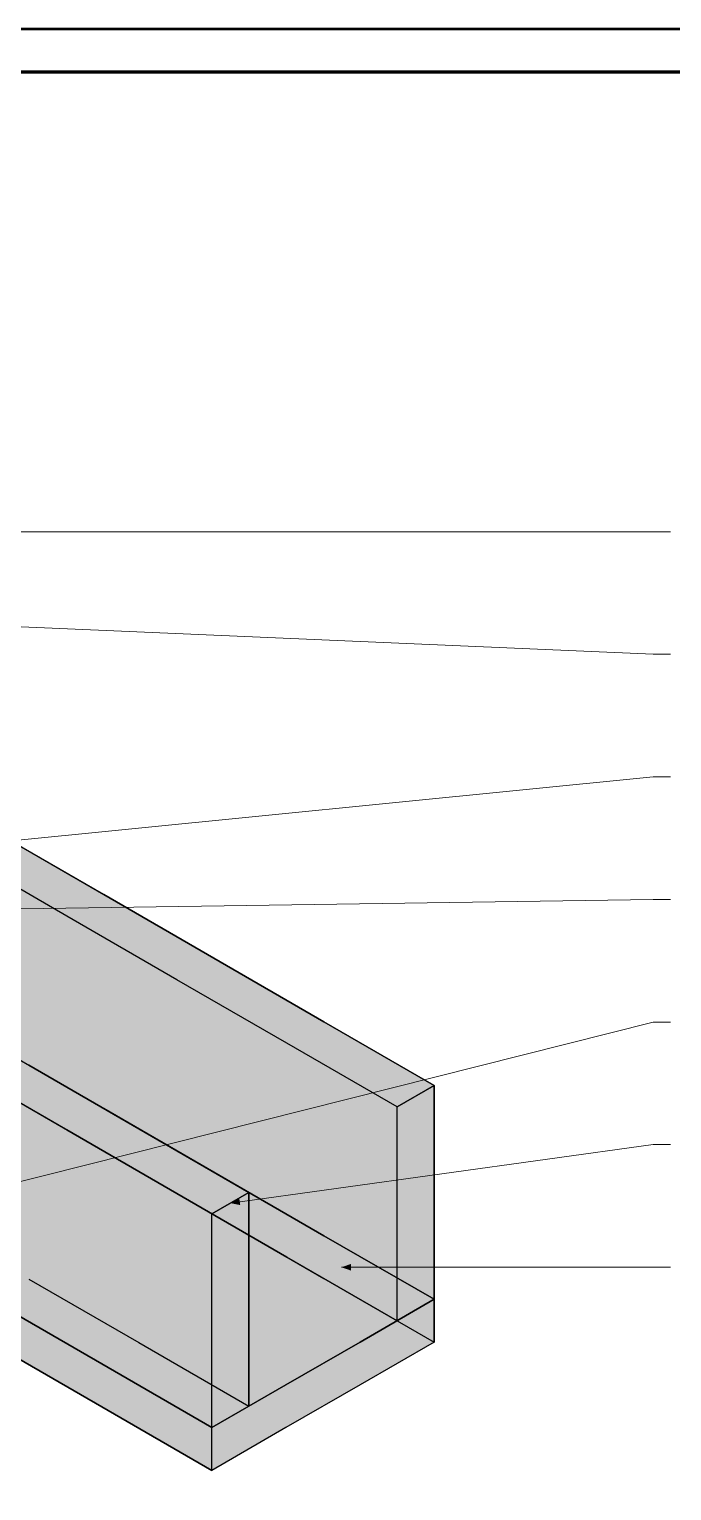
# Model space of a CAD drawing. Header units: metres. Extents: x 0 to 14.2, y 0 to 5.9.
# Drawn here: x 4.1 to 5.603, y 2.522 to 5.94 of the extents above; entities that cross this region are included whole.
import ezdxf

# ---------------------------------------------------------------- set-up
doc = ezdxf.new("R2010")
doc.units = ezdxf.units.M
doc.header["$LTSCALE"] = 0.25
doc.layers.add('ISO-ARISTAS', color=8, linetype='CONTINUOUS')
doc.layers.add('ISO-CONCRETO-SUP', color=254, linetype='CONTINUOUS', true_color=0xe8e8e8)
doc.layers.add('LLAMADAS', color=30, linetype='CONTINUOUS', lineweight=18)
doc.layers.add('MARCO', color=7, linetype='CONTINUOUS', lineweight=50)

msp = doc.modelspace()

# ---------------------------------------------------------------- linework, layer by layer
at = {"layer": 'ISO-ARISTAS', "color": 250}
for p, q in [((4.2742, 3.9163), (4.0165, 4.065)), ((4.0165, 4.065), (4.2742, 3.9163)), ((4.1876, 3.8663), (3.9299, 4.015)), ((4.1876, 3.8663), (3.9299, 4.015)), ((4.5318, 3.7675), (4.2742, 3.9163)), ((4.2742, 3.9163), (4.5318, 3.7675)), ((4.4452, 3.7175), (4.1876, 3.8663)), ((4.4452, 3.7175), (4.1876, 3.8663)), ((4.7895, 3.6188), (4.5318, 3.7675)), ((4.5318, 3.7675), (4.7895, 3.6188)), ((4.7029, 3.5688), (4.4452, 3.7175)), ((4.7029, 3.5688), (4.4452, 3.7175)), ((5.0471, 3.47), (4.7895, 3.6188)), ((4.7895, 3.6188), (5.0471, 3.47)), ((4.2742, 3.4163), (4.0165, 3.565)), ((4.0165, 3.565), (4.2742, 3.4163)), ((4.0165, 3.565), (4.2742, 3.4163)), ((4.0165, 3.565), (4.2742, 3.4163)), ((4.9605, 3.42), (4.7029, 3.5688)), ((4.9605, 3.42), (4.7029, 3.5688)), ((4.1876, 3.3663), (3.9299, 3.515)), ((3.9299, 3.515), (4.1876, 3.3663)), ((4.3565, 3.3688), (4.0988, 3.5175)), ((4.0988, 3.5175), (4.3565, 3.3688)), ((4.2699, 3.3188), (4.0122, 3.4675)), ((4.2699, 3.3188), (4.0122, 3.4675)), ((4.0165, 3.465), (4.2742, 3.3163)), ((4.0165, 3.465), (4.2742, 3.3163)), ((5.0471, 3.47), (4.9605, 3.42)), ((4.9605, 3.42), (5.0471, 3.47)), ((5.0471, 3.22), (5.0471, 3.47)), ((5.0471, 3.47), (5.0471, 3.22)), ((4.9605, 3.17), (4.9605, 3.42)), ((4.9605, 3.17), (4.9605, 3.42)), ((4.5318, 3.2675), (4.2742, 3.4163)), ((4.2742, 3.4163), (4.5318, 3.2675)), ((4.2742, 3.4163), (4.5318, 3.2675)), ((4.2742, 3.4163), (4.5318, 3.2675)), ((4.4452, 3.2175), (4.1876, 3.3663)), ((4.1876, 3.3663), (4.4452, 3.2175)), ((4.6141, 3.22), (4.3565, 3.3688)), ((4.3565, 3.3688), (4.6141, 3.22)), ((4.5275, 3.17), (4.2699, 3.3188)), ((4.5275, 3.17), (4.2699, 3.3188)), ((4.2742, 3.3163), (4.5318, 3.1675)), ((4.2742, 3.3163), (4.5318, 3.1675)), ((4.7895, 3.1188), (4.5318, 3.2675)), ((4.5318, 3.2675), (4.7895, 3.1188)), ((4.5318, 3.2675), (4.7895, 3.1188)), ((4.5318, 3.2675), (4.7895, 3.1188)), ((4.7029, 3.0688), (4.4452, 3.2175)), ((4.4452, 3.2175), (4.7029, 3.0688)), ((4.6141, 3.22), (4.5275, 3.17)), ((4.5275, 3.17), (4.6141, 3.22)), ((4.6141, 2.97), (4.6141, 3.22)), ((4.6141, 3.22), (4.6141, 2.97)), ((5.0471, 2.97), (5.0471, 3.22)), ((5.0471, 3.22), (5.0471, 2.97)), ((4.5275, 2.92), (4.5275, 3.17)), ((4.5275, 2.92), (4.5275, 3.17)), ((4.5318, 3.1675), (4.7895, 3.0188)), ((4.5318, 3.1675), (4.7895, 3.0188)), ((4.9605, 2.92), (4.9605, 3.17)), ((4.9605, 2.92), (4.9605, 3.17)), ((5.0471, 2.97), (4.7895, 3.1188)), ((4.7895, 3.1188), (5.0471, 2.97)), ((4.7895, 3.1188), (5.0471, 2.97)), ((4.7895, 3.1188), (5.0471, 2.97)), ((4.9605, 2.92), (4.7029, 3.0688)), ((4.7029, 3.0688), (4.9605, 2.92)), ((4.0988, 3.0175), (4.3565, 2.8688)), ((4.0988, 3.0175), (4.3565, 2.8688)), ((4.7895, 3.0188), (5.0471, 2.87)), ((4.7895, 3.0188), (5.0471, 2.87)), ((4.2699, 2.8188), (4.0122, 2.9675)), ((4.2699, 2.8188), (4.0122, 2.9675)), ((4.2699, 2.8188), (4.0122, 2.9675)), ((4.0122, 2.9675), (4.2699, 2.8188)), ((4.6141, 2.72), (4.6141, 2.97)), ((4.6141, 2.97), (4.6141, 2.72)), ((5.0471, 2.97), (4.8739, 2.87)), ((4.8739, 2.87), (5.0471, 2.97)), ((5.0471, 2.97), (4.9605, 2.92)), ((5.0471, 2.97), (4.9605, 2.92)), ((5.0471, 2.87), (5.0471, 2.97)), ((5.0471, 2.97), (5.0471, 2.87)), ((4.5275, 2.67), (4.5275, 2.92)), ((4.5275, 2.67), (4.5275, 2.92)), ((4.2699, 2.7188), (4.0122, 2.8675)), ((4.0122, 2.8675), (4.2699, 2.7188)), ((4.3565, 2.8688), (4.6141, 2.72)), ((4.3565, 2.8688), (4.6141, 2.72)), ((4.8739, 2.87), (4.7007, 2.77)), ((4.7007, 2.77), (4.8739, 2.87)), ((5.0471, 2.87), (4.8739, 2.77)), ((5.0471, 2.87), (4.8739, 2.77)), ((4.5275, 2.67), (4.2699, 2.8188)), ((4.5275, 2.67), (4.2699, 2.8188)), ((4.5275, 2.67), (4.2699, 2.8188)), ((4.2699, 2.8188), (4.5275, 2.67)), ((4.7007, 2.77), (4.5275, 2.67)), ((4.5275, 2.67), (4.7007, 2.77)), ((4.8739, 2.77), (4.7007, 2.67)), ((4.8739, 2.77), (4.7007, 2.67)), ((4.5275, 2.57), (4.2699, 2.7188)), ((4.2699, 2.7188), (4.5275, 2.57)), ((4.6141, 2.72), (4.5275, 2.67)), ((4.6141, 2.72), (4.5275, 2.67)), ((4.7007, 2.67), (4.5275, 2.57)), ((4.5275, 2.57), (4.5275, 2.67)), ((4.7007, 2.67), (4.5275, 2.57)), ((4.5275, 2.57), (4.5275, 2.67))]:
    msp.add_line(p, q, dxfattribs=at)
at = {"layer": 'ISO-CONCRETO-SUP', "true_color": 0xc0c0ba}
for points in [[(4.0165, 4.065), (4.2742, 3.9163), (3.9299, 4.015), (4.1876, 3.8663)], [(4.2742, 3.9163), (4.5318, 3.7675), (4.1876, 3.8663), (4.4452, 3.7175)], [(4.5318, 3.7675), (4.7895, 3.6188), (4.4452, 3.7175), (4.7029, 3.5688)], [(4.7895, 3.6188), (5.0471, 3.47), (4.7029, 3.5688), (4.9605, 3.42)], [(4.0165, 3.565), (4.2742, 3.4163), (3.8433, 3.465), (4.101, 3.3163)], [(4.0165, 3.565), (4.2742, 3.4163), (3.9299, 3.515), (4.1876, 3.3663)], [(4.0988, 3.5175), (4.3565, 3.3688), (4.0122, 3.4675), (4.2699, 3.3188)], [(3.8433, 3.465), (4.101, 3.3163), (3.6701, 3.365), (3.9278, 3.2163)], [(4.0165, 3.465), (4.2742, 3.3163), (3.8433, 3.365), (4.101, 3.2163)], [(4.2742, 3.4163), (4.5318, 3.2675), (4.101, 3.3163), (4.3586, 3.1675)], [(4.2742, 3.4163), (4.5318, 3.2675), (4.1876, 3.3663), (4.4452, 3.2175)], [(3.8433, 3.365), (4.101, 3.2163), (3.6701, 3.265), (3.9278, 3.1163)], [(4.3565, 3.3688), (4.6141, 3.22), (4.2699, 3.3188), (4.5275, 3.17)], [(4.101, 3.3163), (4.3586, 3.1675), (3.9278, 3.2163), (4.1854, 3.0675)], [(4.2742, 3.3163), (4.5318, 3.1675), (4.101, 3.2163), (4.3586, 3.0675)], [(4.5318, 3.2675), (4.7895, 3.1188), (4.3586, 3.1675), (4.6163, 3.0188)], [(4.5318, 3.2675), (4.7895, 3.1188), (4.4452, 3.2175), (4.7029, 3.0688)], [(3.9278, 3.2163), (4.1854, 3.0675), (3.7546, 3.1163), (4.0122, 2.9675)], [(4.101, 3.2163), (4.3586, 3.0675), (3.9278, 3.1163), (4.1854, 2.9675)], [(4.3586, 3.1675), (4.6163, 3.0188), (4.1854, 3.0675), (4.4431, 2.9188)], [(4.5318, 3.1675), (4.7895, 3.0188), (4.3586, 3.0675), (4.6163, 2.9188)], [(3.9278, 3.1163), (4.1854, 2.9675), (3.7546, 3.0163), (4.0122, 2.8675)], [(4.7895, 3.1188), (5.0471, 2.97), (4.6163, 3.0188), (4.8739, 2.87)], [(4.7895, 3.1188), (5.0471, 2.97), (4.7029, 3.0688), (4.9605, 2.92)], [(4.1854, 3.0675), (4.4431, 2.9188), (4.0122, 2.9675), (4.2699, 2.8188)], [(4.3586, 3.0675), (4.6163, 2.9188), (4.1854, 2.9675), (4.4431, 2.8188)], [(4.0988, 3.0175), (4.3565, 2.8688), (4.0122, 2.9675), (4.2699, 2.8188)], [(4.6163, 3.0188), (4.8739, 2.87), (4.4431, 2.9188), (4.7007, 2.77)], [(4.7895, 3.0188), (5.0471, 2.87), (4.6163, 2.9188), (4.8739, 2.77)], [(4.1854, 2.9675), (4.4431, 2.8188), (4.0122, 2.8675), (4.2699, 2.7188)], [(4.4431, 2.9188), (4.7007, 2.77), (4.2699, 2.8188), (4.5275, 2.67)], [(4.6163, 2.9188), (4.8739, 2.77), (4.4431, 2.8188), (4.7007, 2.67)], [(4.3565, 2.8688), (4.6141, 2.72), (4.2699, 2.8188), (4.5275, 2.67)], [(4.4431, 2.8188), (4.7007, 2.67), (4.2699, 2.7188), (4.5275, 2.57)]]:
    msp.add_solid(points, dxfattribs=at)
at = {"layer": 'ISO-CONCRETO-SUP', "true_color": 0xadada8}
for points in [[(4.0165, 3.815), (4.2742, 3.6663), (4.0165, 4.065), (4.2742, 3.9163)], [(3.9299, 3.765), (4.1876, 3.6163), (3.9299, 4.015), (4.1876, 3.8663)], [(4.2742, 3.6663), (4.5318, 3.5175), (4.2742, 3.9163), (4.5318, 3.7675)], [(4.1876, 3.6163), (4.4452, 3.4675), (4.1876, 3.8663), (4.4452, 3.7175)], [(4.0165, 3.565), (4.2742, 3.4163), (4.0165, 3.815), (4.2742, 3.6663)], [(3.9299, 3.515), (4.1876, 3.3663), (3.9299, 3.765), (4.1876, 3.6163)], [(4.5318, 3.5175), (4.7895, 3.3688), (4.5318, 3.7675), (4.7895, 3.6188)], [(4.4452, 3.4675), (4.7029, 3.3188), (4.4452, 3.7175), (4.7029, 3.5688)], [(4.2742, 3.4163), (4.5318, 3.2675), (4.2742, 3.6663), (4.5318, 3.5175)], [(4.1876, 3.3663), (4.4452, 3.2175), (4.1876, 3.6163), (4.4452, 3.4675)], [(4.7895, 3.3688), (5.0471, 3.22), (4.7895, 3.6188), (5.0471, 3.47)], [(4.0165, 3.465), (4.2742, 3.3163), (4.0165, 3.565), (4.2742, 3.4163)], [(4.7029, 3.3188), (4.9605, 3.17), (4.7029, 3.5688), (4.9605, 3.42)], [(4.0988, 3.2675), (4.3565, 3.1188), (4.0988, 3.5175), (4.3565, 3.3688)], [(4.5318, 3.2675), (4.7895, 3.1188), (4.5318, 3.5175), (4.7895, 3.3688)], [(4.0122, 3.2175), (4.2699, 3.0688), (4.0122, 3.4675), (4.2699, 3.3188)], [(4.4452, 3.2175), (4.7029, 3.0688), (4.4452, 3.4675), (4.7029, 3.3188)], [(4.2742, 3.3163), (4.5318, 3.1675), (4.2742, 3.4163), (4.5318, 3.2675)], [(4.3565, 3.1188), (4.6141, 2.97), (4.3565, 3.3688), (4.6141, 3.22)], [(4.7895, 3.1188), (5.0471, 2.97), (4.7895, 3.3688), (5.0471, 3.22)], [(4.2699, 3.0688), (4.5275, 2.92), (4.2699, 3.3188), (4.5275, 3.17)], [(4.7029, 3.0688), (4.9605, 2.92), (4.7029, 3.3188), (4.9605, 3.17)], [(4.0988, 3.0175), (4.3565, 2.8688), (4.0988, 3.2675), (4.3565, 3.1188)], [(4.5318, 3.1675), (4.7895, 3.0188), (4.5318, 3.2675), (4.7895, 3.1188)], [(4.0122, 2.9675), (4.2699, 2.8188), (4.0122, 3.2175), (4.2699, 3.0688)], [(4.3565, 2.8688), (4.6141, 2.72), (4.3565, 3.1188), (4.6141, 2.97)], [(4.7895, 3.0188), (5.0471, 2.87), (4.7895, 3.1188), (5.0471, 2.97)], [(4.2699, 2.8188), (4.5275, 2.67), (4.2699, 3.0688), (4.5275, 2.92)], [(4.0122, 2.8675), (4.2699, 2.7188), (4.0122, 2.9675), (4.2699, 2.8188)], [(4.2699, 2.7188), (4.5275, 2.57), (4.2699, 2.8188), (4.5275, 2.67)]]:
    msp.add_solid(points, dxfattribs=at)
at = {"layer": 'ISO-CONCRETO-SUP', "true_color": 0x9b9b97}
for points in [[(5.0471, 3.22), (4.9605, 3.17), (5.0471, 3.47), (4.9605, 3.42)], [(4.6141, 2.97), (4.5275, 2.92), (4.6141, 3.22), (4.5275, 3.17)], [(5.0471, 2.97), (4.9605, 2.92), (5.0471, 3.22), (4.9605, 3.17)], [(4.6141, 2.72), (4.5275, 2.67), (4.6141, 2.97), (4.5275, 2.92)], [(5.0471, 2.87), (4.8739, 2.77), (5.0471, 2.97), (4.8739, 2.87)], [(4.8739, 2.77), (4.7007, 2.67), (4.8739, 2.87), (4.7007, 2.77)], [(4.7007, 2.67), (4.5275, 2.57), (4.7007, 2.77), (4.5275, 2.67)]]:
    msp.add_solid(points, dxfattribs=at)
at = {"layer": 'LLAMADAS'}
for p, q in [((5.56, 4.765), (1.1933, 4.765)), ((5.6, 4.765), (5.56, 4.765)), ((5.56, 4.4783), (1.15, 4.67)), ((5.6, 4.4783), (5.56, 4.4783)), ((5.56, 4.1917), (2.5789, 3.895)), ((5.6, 4.1917), (5.56, 4.1917)), ((5.56, 3.905), (3.2285, 3.87)), ((5.6, 3.905), (5.56, 3.905)), ((5.56, 3.6183), (3.878, 3.195)), ((5.6, 3.6183), (5.56, 3.6183)), ((5.56, 3.3317), (4.5708, 3.195)), ((5.6, 3.3317), (5.56, 3.3317)), ((5.56, 3.045), (4.8306, 3.045)), ((5.6, 3.045), (5.56, 3.045))]:
    msp.add_line(p, q, dxfattribs=at)
for points in [[(4.5708, 3.195), (4.5936, 3.1904), (4.5915, 3.2056)], [(4.8306, 3.045), (4.8526, 3.0373), (4.8526, 3.0527)]]:
    msp.add_solid(points, dxfattribs=at)
at = {"layer": 'MARCO'}
msp.add_lwpolyline([(0, 0), (8.41, 0), (8.41, 5.94), (0, 5.94)], close=True, dxfattribs=at)
at = {"layer": 'MARCO', "const_width": 0.008}
msp.add_lwpolyline([(0.25, 0.1), (8.31, 0.1), (8.31, 5.84), (0.25, 5.84)], close=True, dxfattribs=at)

doc.saveas('drawing.dxf')
